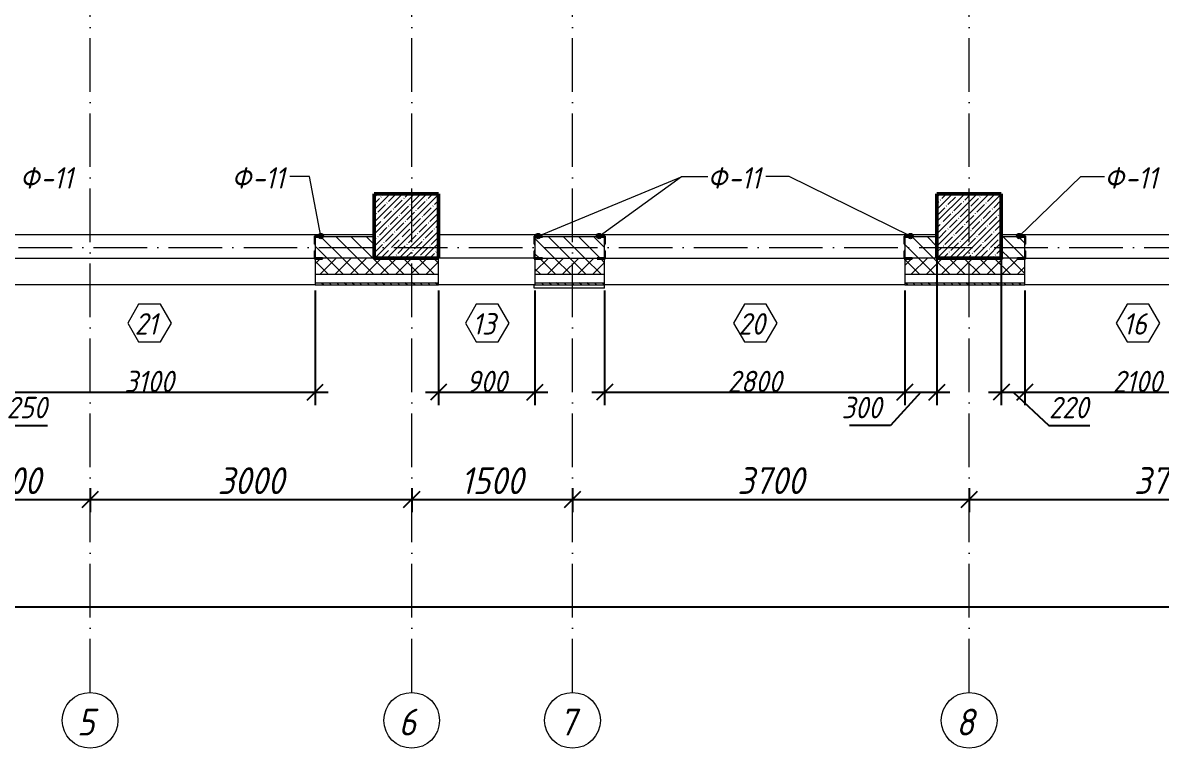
# Model space of a CAD drawing. Header units: millimetres. Extents: x -6064 to 178764, y -5836 to 29924.
# Drawn here: x 13382 to 24002, y -4670 to 2095 of the extents above; entities that cross this region are included whole.
import ezdxf

# ---------------------------------------------------------------- set-up
doc = ezdxf.new("R2010")
doc.units = ezdxf.units.MM
doc.linetypes.add('50_200_ШТРИХ_1Т_ш5_п1_п1_', pattern=[700, 500, -100, 0, -100])
doc.layers.add('A-ANNO-DIMS', color=7, linetype='Continuous')
for name, color, linetype, lineweight in [('A-GENM-1', 7, 'Continuous', 25), ('A-GENM-IDEN', 7, 'Continuous', 9), ('A-GLAZ-IDEN', 7, 'Continuous', 9), ('A-WALL-4', 7, 'Continuous', 9), ('A-WALL-FNSH-1', 7, 'Continuous', 9), ('A-WALL-PATT-1', 7, 'Continuous', 5), ('I-WALL', 7, 'Continuous', 5), ('S-COLS-1', 7, 'Continuous', 5), ('S-COLS-2', 7, 'Continuous', 50), ('Оси', 7, 'Continuous', 9), ('Оси-1', 7, '50_200_ШТРИХ_1Т_ш5_п1_п1_', 9)]:
    doc.layers.add(name, color=color, linetype=linetype, lineweight=lineweight)
doc.layers.add('A-WALL-1', color=7, linetype='Continuous', lineweight=13, true_color=0xce0000)
doc.layers.add('A-WALL-PATT-2', color=7, linetype='Continuous', lineweight=5, true_color=0xce0000)
doc.styles.add('ISOCPEUR_I', font='isocpeui.ttf', dxfattribs={"width": 0.9, "height": 250})
doc.styles.add('ISOCPEUR_I_2', font='isocpeui.ttf', dxfattribs={"width": 0.9, "height": 200})
doc.dimstyles.new('ISO-2_0_0_9К_СРЕДНИЙ', dxfattribs={"dimscale": 304.8, "dimtxt": 199.196235, "dimasz": 0.492126, "dimexe": 0.393701, "dimexo": 0, "dimgap": 0, "dimtad": 1, "dimdec": 0, "dimzin": 0, "dimdsep": 46, "dimtxsty": 'ISOCPEUR_I_2', "dimblk1": 'OBLIQUE', "dimblk2": 'OBLIQUE', "dimsah": 1, "dimcen": 0.09, "dimdle": 0.393701, "dimazin": 0, "dimtfac": 1, "dimtdec": 4, "dimtix": 1, "dimtmove": 1, "dimatfit": 3, "dimfxl": 1, "dimtvp": 1, "dimtolj": 1, "dimtzin": 0, "dimarcsym": 2})
doc.dimstyles.new('ISO-2_0_0_9К_СРЕДНИЙ_2', dxfattribs={"dimscale": 304.8, "dimtxt": 199.196235, "dimasz": 0.492126, "dimexe": 0.393701, "dimexo": 0, "dimgap": 0, "dimtad": 1, "dimdec": 0, "dimzin": 0, "dimdsep": 46, "dimtxsty": 'ISOCPEUR_I_2', "dimblk1": 'OBLIQUE', "dimblk2": 'OBLIQUE', "dimsah": 1, "dimcen": 0.09, "dimdle": 0.393701, "dimazin": 0, "dimtfac": 1, "dimtdec": 4, "dimtix": 1, "dimtmove": 0, "dimatfit": 3, "dimfxl": 1, "dimtvp": 1, "dimtolj": 1, "dimtzin": 0, "dimarcsym": 2})
doc.dimstyles.new('ISO-2_5_0_9К_БОЛЬШОЙ__с_подложкой_', dxfattribs={"dimscale": 304.8, "dimtxt": 248.995294, "dimasz": 0.492126, "dimexe": 0.393701, "dimexo": 0, "dimgap": 0.164042, "dimtad": 1, "dimdec": 0, "dimzin": 0, "dimdsep": 46, "dimtxsty": 'ISOCPEUR_I', "dimblk1": 'OBLIQUE', "dimblk2": 'OBLIQUE', "dimsah": 1, "dimcen": 0.09, "dimdle": 0.393701, "dimazin": 0, "dimtfac": 1, "dimtdec": 4, "dimtix": 1, "dimtmove": 0, "dimatfit": 3, "dimfxl": 1, "dimtvp": 1, "dimtfill": 1, "dimtolj": 1, "dimtzin": 0, "dimarcsym": 2})
doc.dimstyles.new('ISO-2_5_0_9К_БОЛЬШОЙ__с_подложкой__2', dxfattribs={"dimscale": 304.8, "dimtxt": 248.995294, "dimasz": 0.492126, "dimexe": 0.393701, "dimexo": 0, "dimgap": 0.164042, "dimtad": 1, "dimdec": 0, "dimzin": 0, "dimdsep": 46, "dimtxsty": 'ISOCPEUR_I', "dimblk1": 'OBLIQUE', "dimblk2": 'OBLIQUE', "dimsah": 1, "dimcen": 0.09, "dimdle": 0.393701, "dimazin": 0, "dimtfac": 1, "dimtdec": 4, "dimtix": 1, "dimtmove": 2, "dimatfit": 3, "dimfxl": 1, "dimtvp": 1, "dimtfill": 1, "dimtolj": 1, "dimtzin": 0, "dimarcsym": 2})
pattern_1 = [(135, (0, 0), (-35.35534, -35.35534), [])]
pattern_2 = [(45, (0, 0), (-70.71068, 70.71068), []), (135, (0, 0), (-70.71068, -70.71068), [])]
pattern_3 = [(45, (0, 0), (-57.02463, 57.02463), []), (45, (57.025, 0), (-57.02463, 57.02463), [100.806, -20.161, 3.353, -16.808])]
pattern_4 = [(135, (0, 0), (-70.71068, -70.71068), [])]

# ---------------------------------------------------------------- blocks, each defined once
blk = doc.blocks.new('Фахверк_СКБ_Уголок - Ф-11_200х2500 h-28441216-АР1_1_Кладочный план 2 этажа')
at = {"layer": 'A-GENM-1'}
for p, q in [((200, 156), (125, 156)), ((125, 156), (125, 81)), ((131, 81), (131, 150)), ((131, 150), (200, 150)), ((200, 150), (200, 156)), ((125, 81), (131, 81)), ((131, 19), (125, 19)), ((125, 19), (125, -56)), ((131, -50), (131, 19)), ((125, -56), (200, -56)), ((200, -50), (131, -50)), ((200, -56), (200, -50))]:
    blk.add_line(p, q, dxfattribs=at)
blk = doc.blocks.new('Ось сетки - Круг_Ø6_00__ISO-2_5_0_9K_ кружки поменьше-23056867-АР1_1_Кладочный план 2 этажа')
at = {"layer": 'Оси'}
blk.add_circle((0, 0), 2.6, dxfattribs=at)
blk = doc.blocks.new('_Oblique')
at = {"color": 0, "linetype": 'ByBlock', "lineweight": -2}
blk.add_line((-0.5, -0.5), (0.5, 0.5), dxfattribs=at)
blk = doc.blocks.new('DIMBLOCK68-АР1_1_Кладочный план 2 этажа')
at = {"layer": 'A-ANNO-DIMS', "color": 0, "lineweight": -2, "transparency": 16777216}
for p, q in [((17260, -400), (17260, -1470)), ((18160, -400), (18160, -1470)), ((17140, -1350), (18280, -1350))]:
    blk.add_line(p, q, dxfattribs=at)
at = {"layer": 'Defpoints', "color": 0, "transparency": 16777216}
for p in [(17260, -400), (18160, -400), (18160, -1350)]:
    blk.add_point(p, dxfattribs=at)
at = {"layer": 'A-ANNO-DIMS', "color": 0, "lineweight": -2, "transparency": 16777216, "xscale": 150, "yscale": 150, "zscale": 150, "rotation": 180}
blk.add_blockref('_Oblique', (17260, -1350), dxfattribs=at)
at = {"layer": 'A-ANNO-DIMS', "color": 0, "lineweight": -2, "transparency": 16777216, "xscale": 150, "yscale": 150, "zscale": 150}
blk.add_blockref('_Oblique', (18160, -1350), dxfattribs=at)
at = {"layer": 'A-ANNO-DIMS', "color": 0, "transparency": 16777216, "insert": (17710, -1250), "char_height": 200, "width": 455.09, "attachment_point": 5, "style": 'ISOCPEUR_I_2'}
blk.add_mtext('\\A1;900', dxfattribs=at)
blk = doc.blocks.new('DIMBLOCK69-АР1_1_Кладочный план 2 этажа')
at = {"layer": 'A-ANNO-DIMS', "color": 0, "lineweight": -2, "transparency": 16777216}
for p, q in [((18810, -400), (18810, -1470)), ((21610, -400), (21610, -1470)), ((18690, -1350), (21730, -1350))]:
    blk.add_line(p, q, dxfattribs=at)
at = {"layer": 'Defpoints', "color": 0, "transparency": 16777216}
for p in [(18810, -400), (21610, -400), (21610, -1350)]:
    blk.add_point(p, dxfattribs=at)
at = {"layer": 'A-ANNO-DIMS', "color": 0, "lineweight": -2, "transparency": 16777216, "xscale": 150, "yscale": 150, "zscale": 150, "rotation": 180}
blk.add_blockref('_Oblique', (18810, -1350), dxfattribs=at)
at = {"layer": 'A-ANNO-DIMS', "color": 0, "lineweight": -2, "transparency": 16777216, "xscale": 150, "yscale": 150, "zscale": 150}
blk.add_blockref('_Oblique', (21610, -1350), dxfattribs=at)
at = {"layer": 'A-ANNO-DIMS', "color": 0, "transparency": 16777216, "insert": (20210, -1250), "char_height": 200, "width": 606.78, "attachment_point": 5, "style": 'ISOCPEUR_I_2'}
blk.add_mtext('\\A1;2800', dxfattribs=at)
blk = doc.blocks.new('DIMBLOCK70-АР1_1_Кладочный план 2 этажа')
at = {"layer": 'A-ANNO-DIMS', "color": 0, "lineweight": -2, "transparency": 16777216}
for p, q in [((21910, -100), (21910, -1470)), ((21610, -400), (21610, -1470)), ((21760, -1350), (21475, -1660)), ((21490, -1350), (22030, -1350)), ((21475, -1660), (21093, -1660))]:
    blk.add_line(p, q, dxfattribs=at)
at = {"layer": 'Defpoints', "color": 0, "transparency": 16777216}
for p in [(21910, -100), (21610, -400), (21910, -1350)]:
    blk.add_point(p, dxfattribs=at)
at = {"layer": 'A-ANNO-DIMS', "color": 0, "lineweight": -2, "transparency": 16777216, "xscale": 150, "yscale": 150, "zscale": 150, "rotation": 180}
blk.add_blockref('_Oblique', (21610, -1350), dxfattribs=at)
at = {"layer": 'A-ANNO-DIMS', "color": 0, "lineweight": -2, "transparency": 16777216, "xscale": 150, "yscale": 150, "zscale": 150}
blk.add_blockref('_Oblique', (21910, -1350), dxfattribs=at)
at = {"layer": 'A-ANNO-DIMS', "color": 0, "transparency": 16777216, "insert": (21020, -1393), "char_height": 200, "width": 455.09, "attachment_point": 1, "line_spacing_factor": 1.149209, "style": 'ISOCPEUR_I_2'}
blk.add_mtext('\\A1;300', dxfattribs=at)
blk = doc.blocks.new('DIMBLOCK71-АР1_1_Кладочный план 2 этажа')
at = {"layer": 'A-ANNO-DIMS', "color": 0, "lineweight": -2, "transparency": 16777216}
for p, q in [((12760, -100), (12760, -1470)), ((13010, -400), (13010, -1470)), ((12640, -1350), (13130, -1350)), ((12885, -1350), (13231, -1660)), ((13231, -1660), (13614, -1660))]:
    blk.add_line(p, q, dxfattribs=at)
at = {"layer": 'Defpoints', "color": 0, "transparency": 16777216}
for p in [(12760, -100), (13010, -400), (13010, -1350)]:
    blk.add_point(p, dxfattribs=at)
at = {"layer": 'A-ANNO-DIMS', "color": 0, "lineweight": -2, "transparency": 16777216, "xscale": 150, "yscale": 150, "zscale": 150, "rotation": 180}
blk.add_blockref('_Oblique', (12760, -1350), dxfattribs=at)
at = {"layer": 'A-ANNO-DIMS', "color": 0, "lineweight": -2, "transparency": 16777216, "xscale": 150, "yscale": 150, "zscale": 150}
blk.add_blockref('_Oblique', (13010, -1350), dxfattribs=at)
at = {"layer": 'A-ANNO-DIMS', "color": 0, "transparency": 16777216, "insert": (13231, -1393), "char_height": 200, "width": 455.09, "attachment_point": 1, "line_spacing_factor": 1.149209, "style": 'ISOCPEUR_I_2'}
blk.add_mtext('\\A1;250', dxfattribs=at)
blk = doc.blocks.new('DIMBLOCK72-АР1_1_Кладочный план 2 этажа')
at = {"layer": 'A-ANNO-DIMS', "color": 0, "lineweight": -2, "transparency": 16777216}
for p, q in [((13010, -400), (13010, -1470)), ((16110, -400), (16110, -1470)), ((12890, -1350), (16230, -1350))]:
    blk.add_line(p, q, dxfattribs=at)
at = {"layer": 'Defpoints', "color": 0, "transparency": 16777216}
for p in [(13010, -400), (16110, -400), (16110, -1350)]:
    blk.add_point(p, dxfattribs=at)
at = {"layer": 'A-ANNO-DIMS', "color": 0, "lineweight": -2, "transparency": 16777216, "xscale": 150, "yscale": 150, "zscale": 150, "rotation": 180}
blk.add_blockref('_Oblique', (13010, -1350), dxfattribs=at)
at = {"layer": 'A-ANNO-DIMS', "color": 0, "lineweight": -2, "transparency": 16777216, "xscale": 150, "yscale": 150, "zscale": 150}
blk.add_blockref('_Oblique', (16110, -1350), dxfattribs=at)
at = {"layer": 'A-ANNO-DIMS', "color": 0, "transparency": 16777216, "insert": (14560, -1250), "char_height": 200, "width": 560.81, "attachment_point": 5, "style": 'ISOCPEUR_I_2'}
blk.add_mtext('\\A1;3100', dxfattribs=at)
blk = doc.blocks.new('DIMBLOCK77-АР1_1_Кладочный план 2 этажа')
at = {"layer": 'A-ANNO-DIMS', "color": 0, "lineweight": -2, "transparency": 16777216}
for p, q in [((22510, -100), (22510, -1470)), ((22730, -400), (22730, -1470)), ((22390, -1350), (22850, -1350)), ((22620, -1350), (22954, -1660)), ((22954, -1660), (23337, -1660))]:
    blk.add_line(p, q, dxfattribs=at)
at = {"layer": 'Defpoints', "color": 0, "transparency": 16777216}
for p in [(22510, -100), (22730, -400), (22730, -1350)]:
    blk.add_point(p, dxfattribs=at)
at = {"layer": 'A-ANNO-DIMS', "color": 0, "lineweight": -2, "transparency": 16777216, "xscale": 150, "yscale": 150, "zscale": 150, "rotation": 180}
blk.add_blockref('_Oblique', (22510, -1350), dxfattribs=at)
at = {"layer": 'A-ANNO-DIMS', "color": 0, "lineweight": -2, "transparency": 16777216, "xscale": 150, "yscale": 150, "zscale": 150}
blk.add_blockref('_Oblique', (22730, -1350), dxfattribs=at)
at = {"layer": 'A-ANNO-DIMS', "color": 0, "transparency": 16777216, "insert": (22954, -1393), "char_height": 200, "width": 455.09, "attachment_point": 1, "line_spacing_factor": 1.149209, "style": 'ISOCPEUR_I_2'}
blk.add_mtext('\\A1;220', dxfattribs=at)
blk = doc.blocks.new('DIMBLOCK78-АР1_1_Кладочный план 2 этажа')
at = {"layer": 'A-ANNO-DIMS', "color": 0, "lineweight": -2, "transparency": 16777216}
for p, q in [((22730, -400), (22730, -1470)), ((24830, -400), (24830, -1470)), ((22610, -1350), (24950, -1350))]:
    blk.add_line(p, q, dxfattribs=at)
at = {"layer": 'Defpoints', "color": 0, "transparency": 16777216}
for p in [(22730, -400), (24830, -400), (24830, -1350)]:
    blk.add_point(p, dxfattribs=at)
at = {"layer": 'A-ANNO-DIMS', "color": 0, "lineweight": -2, "transparency": 16777216, "xscale": 150, "yscale": 150, "zscale": 150, "rotation": 180}
blk.add_blockref('_Oblique', (22730, -1350), dxfattribs=at)
at = {"layer": 'A-ANNO-DIMS', "color": 0, "lineweight": -2, "transparency": 16777216, "xscale": 150, "yscale": 150, "zscale": 150}
blk.add_blockref('_Oblique', (24830, -1350), dxfattribs=at)
at = {"layer": 'A-ANNO-DIMS', "color": 0, "transparency": 16777216, "insert": (23780, -1250), "char_height": 200, "width": 560.81, "attachment_point": 5, "style": 'ISOCPEUR_I_2'}
blk.add_mtext('\\A1;2100', dxfattribs=at)
blk = doc.blocks.new('DIMBLOCK131-АР1_1_Кладочный план 2 этажа')
at = {"layer": 'A-ANNO-DIMS', "color": 0, "lineweight": -2, "transparency": 16777216}
for p, q in [((12510, -2244), (12510, -2470)), ((14010, -2244), (14010, -2470)), ((12390, -2350), (14130, -2350))]:
    blk.add_line(p, q, dxfattribs=at)
at = {"layer": 'Defpoints', "color": 0, "transparency": 16777216}
for p in [(12510, -2244), (14010, -2244), (14010, -2350)]:
    blk.add_point(p, dxfattribs=at)
at = {"layer": 'A-ANNO-DIMS', "color": 0, "lineweight": -2, "transparency": 16777216, "xscale": 150, "yscale": 150, "zscale": 150, "rotation": 180}
blk.add_blockref('_Oblique', (12510, -2350), dxfattribs=at)
at = {"layer": 'A-ANNO-DIMS', "color": 0, "lineweight": -2, "transparency": 16777216, "xscale": 150, "yscale": 150, "zscale": 150}
blk.add_blockref('_Oblique', (14010, -2350), dxfattribs=at)
at = {"layer": 'A-ANNO-DIMS', "color": 0, "transparency": 16777216, "insert": (13260, -2175), "char_height": 250, "width": 701.02, "attachment_point": 5, "style": 'ISOCPEUR_I', "bg_fill": 3, "box_fill_scale": 1.1, "bg_fill_color": 256, "bg_fill_true_color": 13158600, "bg_fill_transparency": 0}
blk.add_mtext('\\A1;1500', dxfattribs=at)
blk = doc.blocks.new('DIMBLOCK132-АР1_1_Кладочный план 2 этажа')
at = {"layer": 'A-ANNO-DIMS', "color": 0, "lineweight": -2, "transparency": 16777216}
for p, q in [((14010, -2244), (14010, -2470)), ((17010, -2244), (17010, -2470)), ((13890, -2350), (17130, -2350))]:
    blk.add_line(p, q, dxfattribs=at)
at = {"layer": 'Defpoints', "color": 0, "transparency": 16777216}
for p in [(14010, -2244), (17010, -2244), (17010, -2350)]:
    blk.add_point(p, dxfattribs=at)
at = {"layer": 'A-ANNO-DIMS', "color": 0, "lineweight": -2, "transparency": 16777216, "xscale": 150, "yscale": 150, "zscale": 150, "rotation": 180}
blk.add_blockref('_Oblique', (14010, -2350), dxfattribs=at)
at = {"layer": 'A-ANNO-DIMS', "color": 0, "lineweight": -2, "transparency": 16777216, "xscale": 150, "yscale": 150, "zscale": 150}
blk.add_blockref('_Oblique', (17010, -2350), dxfattribs=at)
at = {"layer": 'A-ANNO-DIMS', "color": 0, "transparency": 16777216, "insert": (15510, -2175), "char_height": 250, "width": 758.48, "attachment_point": 5, "style": 'ISOCPEUR_I', "bg_fill": 3, "box_fill_scale": 1.1, "bg_fill_color": 256, "bg_fill_true_color": 13158600, "bg_fill_transparency": 0}
blk.add_mtext('\\A1;3000', dxfattribs=at)
blk = doc.blocks.new('DIMBLOCK133-АР1_1_Кладочный план 2 этажа')
at = {"layer": 'A-ANNO-DIMS', "color": 0, "lineweight": -2, "transparency": 16777216}
for p, q in [((17010, -2244), (17010, -2470)), ((18510, -2244), (18510, -2470)), ((16890, -2350), (18630, -2350))]:
    blk.add_line(p, q, dxfattribs=at)
at = {"layer": 'Defpoints', "color": 0, "transparency": 16777216}
for p in [(17010, -2244), (18510, -2244), (18510, -2350)]:
    blk.add_point(p, dxfattribs=at)
at = {"layer": 'A-ANNO-DIMS', "color": 0, "lineweight": -2, "transparency": 16777216, "xscale": 150, "yscale": 150, "zscale": 150, "rotation": 180}
blk.add_blockref('_Oblique', (17010, -2350), dxfattribs=at)
at = {"layer": 'A-ANNO-DIMS', "color": 0, "lineweight": -2, "transparency": 16777216, "xscale": 150, "yscale": 150, "zscale": 150}
blk.add_blockref('_Oblique', (18510, -2350), dxfattribs=at)
at = {"layer": 'A-ANNO-DIMS', "color": 0, "transparency": 16777216, "insert": (17760, -2175), "char_height": 250, "width": 701.02, "attachment_point": 5, "style": 'ISOCPEUR_I', "bg_fill": 3, "box_fill_scale": 1.1, "bg_fill_color": 256, "bg_fill_true_color": 13158600, "bg_fill_transparency": 0}
blk.add_mtext('\\A1;1500', dxfattribs=at)
blk = doc.blocks.new('DIMBLOCK134-АР1_1_Кладочный план 2 этажа')
at = {"layer": 'A-ANNO-DIMS', "color": 0, "lineweight": -2, "transparency": 16777216}
for p, q in [((18510, -2244), (18510, -2470)), ((22210, -2244), (22210, -2470)), ((18390, -2350), (22330, -2350))]:
    blk.add_line(p, q, dxfattribs=at)
at = {"layer": 'Defpoints', "color": 0, "transparency": 16777216}
for p in [(18510, -2244), (22210, -2244), (22210, -2350)]:
    blk.add_point(p, dxfattribs=at)
at = {"layer": 'A-ANNO-DIMS', "color": 0, "lineweight": -2, "transparency": 16777216, "xscale": 150, "yscale": 150, "zscale": 150, "rotation": 180}
blk.add_blockref('_Oblique', (18510, -2350), dxfattribs=at)
at = {"layer": 'A-ANNO-DIMS', "color": 0, "lineweight": -2, "transparency": 16777216, "xscale": 150, "yscale": 150, "zscale": 150}
blk.add_blockref('_Oblique', (22210, -2350), dxfattribs=at)
at = {"layer": 'A-ANNO-DIMS', "color": 0, "transparency": 16777216, "insert": (20360, -2174), "char_height": 250, "width": 758.48, "attachment_point": 5, "style": 'ISOCPEUR_I', "bg_fill": 3, "box_fill_scale": 1.1, "bg_fill_color": 256, "bg_fill_true_color": 13158600, "bg_fill_transparency": 0}
blk.add_mtext('\\A1;3700', dxfattribs=at)
blk = doc.blocks.new('DIMBLOCK135-АР1_1_Кладочный план 2 этажа')
at = {"layer": 'A-ANNO-DIMS', "color": 0, "lineweight": -2, "transparency": 16777216}
for p, q in [((22210, -2244), (22210, -2470)), ((25910, -2244), (25910, -2470)), ((22090, -2350), (26030, -2350))]:
    blk.add_line(p, q, dxfattribs=at)
at = {"layer": 'Defpoints', "color": 0, "transparency": 16777216}
for p in [(22210, -2244), (25910, -2244), (25910, -2350)]:
    blk.add_point(p, dxfattribs=at)
at = {"layer": 'A-ANNO-DIMS', "color": 0, "lineweight": -2, "transparency": 16777216, "xscale": 150, "yscale": 150, "zscale": 150, "rotation": 180}
blk.add_blockref('_Oblique', (22210, -2350), dxfattribs=at)
at = {"layer": 'A-ANNO-DIMS', "color": 0, "lineweight": -2, "transparency": 16777216, "xscale": 150, "yscale": 150, "zscale": 150}
blk.add_blockref('_Oblique', (25910, -2350), dxfattribs=at)
at = {"layer": 'A-ANNO-DIMS', "color": 0, "transparency": 16777216, "insert": (24060, -2174), "char_height": 250, "width": 758.48, "attachment_point": 5, "style": 'ISOCPEUR_I', "bg_fill": 3, "box_fill_scale": 1.1, "bg_fill_color": 256, "bg_fill_true_color": 13158600, "bg_fill_transparency": 0}
blk.add_mtext('\\A1;3700', dxfattribs=at)
blk = doc.blocks.new('DIMBLOCK169-АР1_1_Кладочный план 2 этажа')
at = {"layer": 'A-ANNO-DIMS', "color": 0, "lineweight": -2, "transparency": 16777216}
for p, q in [((110, -3244), (110, -3470)), ((125010, -3244), (125010, -3470)), ((-10, -3350), (60786, -3350)), ((125130, -3350), (61788, -3350))]:
    blk.add_line(p, q, dxfattribs=at)
at = {"layer": 'Defpoints', "color": 0, "transparency": 16777216}
for p in [(110, -3244), (125010, -3244), (125010, -3350)]:
    blk.add_point(p, dxfattribs=at)
at = {"layer": 'A-ANNO-DIMS', "color": 0, "lineweight": -2, "transparency": 16777216, "xscale": 150, "yscale": 150, "zscale": 150, "rotation": 180}
blk.add_blockref('_Oblique', (110, -3350), dxfattribs=at)
at = {"layer": 'A-ANNO-DIMS', "color": 0, "lineweight": -2, "transparency": 16777216, "xscale": 150, "yscale": 150, "zscale": 150}
blk.add_blockref('_Oblique', (125010, -3350), dxfattribs=at)
at = {"layer": 'A-ANNO-DIMS', "color": 0, "transparency": 16777216, "insert": (60735, -2973), "char_height": 250, "width": 1103.24, "attachment_point": 1, "line_spacing_factor": 1.149209, "style": 'ISOCPEUR_I', "bg_fill": 3, "box_fill_scale": 1.1, "bg_fill_color": 256, "bg_fill_true_color": 13158600, "bg_fill_transparency": 0}
blk.add_mtext('\\A1;124900', dxfattribs=at)
blk = doc.blocks.new('AAR_СКБ_Марка_Окна_Перемычка и проем - Марка проема-25443838-АР1_1_Кладочный план 2 этажа')
at = {"layer": 'A-GLAZ-IDEN'}
for p, q in [((-0.97, -0.98), (-1.99, -2.75)), ((1.07, -0.98), (-0.97, -0.98)), ((2.09, -2.75), (1.07, -0.98)), ((-1.99, -2.75), (-0.97, -4.51)), ((1.07, -4.51), (2.09, -2.75)), ((-0.97, -4.51), (1.07, -4.51))]:
    blk.add_line(p, q, dxfattribs=at)

msp = doc.modelspace()

# ---------------------------------------------------------------- hatches: boundary and pattern name
at = {"layer": 'A-GENM-IDEN'}
h = msp.add_hatch(color=256, dxfattribs=at)
edge = h.paths.add_edge_path(flags=0)
edge.add_arc((16162.3, 106), 25, 0, 360)
h = msp.add_hatch(color=256, dxfattribs=at)
edge = h.paths.add_edge_path(flags=0)
edge.add_arc((18189.4, 106), 25, 0, 360)
h = msp.add_hatch(color=256, dxfattribs=at)
edge = h.paths.add_edge_path(flags=0)
edge.add_arc((18757.7, 106), 25, 0, 360)
h = msp.add_hatch(color=256, dxfattribs=at)
edge = h.paths.add_edge_path(flags=0)
edge.add_arc((21662.3, 106), 25, 0, 360)
h = msp.add_hatch(color=256, dxfattribs=at)
edge = h.paths.add_edge_path(flags=0)
edge.add_arc((22677.7, 106), 25, 0, 360)
at = {"layer": 'A-WALL-PATT-1'}
h = msp.add_hatch(dxfattribs=at)
h.set_pattern_fill('FP_11', color=256, style=0, pattern_type=2)
h.set_pattern_definition(pattern_2)
h.paths.add_polyline_path([(71560, -250), (75700, -250), (75700, -100), (71560, -100)], flags=0)
h.paths.add_polyline_path([(68852.3, -250), (70660, -250), (70660, -100), (67060, -100), (67060, -250)], flags=0)
h.paths.add_polyline_path([(56410, -250), (57160, -250), (57159.5, -106), (57091, -106), (57091, -100), (56410, -100)], flags=0)
h.paths.add_polyline_path([(60910, -250), (62060, -250), (62059.5, -106), (61991, -106), (61991, -100), (60910, -100), (60910, -106)], flags=0)
h.paths.add_polyline_path([(53297, -250), (53310, -250), (53309.5, -106), (53241, -106), (53241, -100), (51910, -100), (51910, -250), (53241, -250)], flags=0)
h.paths.add_polyline_path([(24830, -250), (26409.7, -250), (26409.2, -106), (26340.7, -106), (26340.7, -100), (24899, -100), (24899, -106), (24830, -106)], flags=0)
h.paths.add_polyline_path([(34839, -250), (35890, -250), (35889.5, -106), (35821, -106), (35821, -100), (34839, -100), (34839, -106), (34770, -106), (34770, -250)], flags=0)
h.paths.add_polyline_path([(43660, -250), (43659.5, -106), (43591, -106), (43591, -100), (42729, -100), (42729, -106), (42660, -106), (42660, -250), (42729, -250)], flags=0)
h.paths.add_polyline_path([(22661, -250), (22730, -250), (22729.5, -106), (22661, -106), (22661, -100), (21679, -100), (21679, -106), (21610, -106), (21610, -250)], flags=0)
h.paths.add_polyline_path([(17260, -250), (17260, -100), (16179, -100), (16179, -106), (16110, -106), (16110, -250), (16755.3, -250)], flags=0)
h.paths.add_polyline_path([(3730, -250), (3730, -100), (-260, -100), (-260, -250)], flags=0)
h.paths.add_polyline_path([(8260, -250), (8260, -100), (7549, -100), (7549, -106), (7480, -106), (7480, -250), (7660, -250)], flags=0)
h = msp.add_hatch(dxfattribs=at)
h.set_pattern_fill('FP_11', color=256, style=0, pattern_type=2)
h.set_pattern_definition(pattern_2)
h.paths.add_polyline_path([(58810, -250), (58809.5, -106), (58741, -106), (58741, -100), (58129, -100), (58129, -106), (58060, -106), (58060, -250), (58126.5, -250)], flags=0)
h.paths.add_polyline_path([(65787.8, -250), (66160, -250), (66160, -100), (65229, -100), (65229, -106), (65160, -106), (65160, -250)], flags=0)
h.paths.add_polyline_path([(33801, -250), (33870, -250), (33870, -106), (33801, -106), (33801, -100), (33010, -100), (33010, -250), (33610.2, -250)], flags=0)
h.paths.add_polyline_path([(44560, -250), (45310, -250), (45309.5, -106), (45241, -106), (45241, -100), (44629, -100), (44629, -106), (44560, -106)], flags=0)
h.paths.add_polyline_path([(18741, -250), (18810, -250), (18809.5, -106), (18741, -106), (18741, -100), (18229, -100), (18229, -106), (18160, -106), (18160, -250), (18229, -250)], flags=0)
h.paths.add_polyline_path([(5380, -250), (5379.5, -106), (5311, -106), (5311, -100), (4699, -100), (4699, -106), (4630, -106), (4630, -250), (5311, -250)], flags=0)
h = msp.add_hatch(dxfattribs=at)
h.set_pattern_fill('FP_23', color=256, style=0, pattern_type=2)
h.set_pattern_definition(pattern_1)
h.paths.add_polyline_path([(75850, -350), (75930, -350), (75930, -330), (71560, -330), (71560, -350), (75700, -350)], flags=0)
h.paths.add_polyline_path([(70660, -350), (70660, -330), (67060, -330), (67060, -350), (68852.3, -350)], flags=0)
h.paths.add_polyline_path([(62060, -350), (62060, -330), (60910, -330), (60910, -350)], flags=0)
h.paths.add_polyline_path([(56594.2, -350), (57160, -350), (57160, -330), (56410, -330), (56410, -350)], flags=0)
h.paths.add_polyline_path([(51910, -350), (53310, -350), (53310, -330), (51910, -330)], flags=0)
h.paths.add_polyline_path([(34770, -350), (35890, -350), (35890, -330), (34770, -330)], flags=0)
h.paths.add_polyline_path([(42660, -350), (43660, -350), (43660, -330), (42660, -330)], flags=0)
h.paths.add_polyline_path([(26409.7, -350), (26409.7, -330), (24830, -330), (24830, -350)], flags=0)
h.paths.add_polyline_path([(16755.3, -350), (17260, -350), (17260, -330), (16110, -330), (16110, -350)], flags=0)
h.paths.add_polyline_path([(7480, -350), (8260, -350), (8260, -330), (7480, -330)], flags=0)
h.paths.add_polyline_path([(22730, -350), (22730, -330), (21610, -330), (21610, -350)], flags=0)
h.paths.add_polyline_path([(3730, -350), (3730, -330), (-360, -330), (-360, -350)], flags=0)
h = msp.add_hatch(dxfattribs=at)
h.set_pattern_fill('FP_23', color=256, style=0, pattern_type=2)
h.set_pattern_definition(pattern_1)
h.paths.add_polyline_path([(65787.8, -350), (66160, -350), (66160, -330), (65160, -330), (65160, -350)], flags=0)
h.paths.add_polyline_path([(58126.5, -350), (58810, -350), (58810, -330), (58060, -330), (58060, -350)], flags=0)
h.paths.add_polyline_path([(45310, -350), (45310, -330), (44560, -330), (44560, -350)], flags=0)
h.paths.add_polyline_path([(33870, -350), (33870, -330), (33010, -330), (33010, -350), (33610.2, -350)], flags=0)
h.paths.add_polyline_path([(4630, -350), (5380, -350), (5380, -330), (4630, -330)], flags=0)
h.paths.add_polyline_path([(18810, -350), (18810, -330), (18160, -330), (18160, -350)], flags=0)
at = {"layer": 'A-WALL-PATT-2'}
h = msp.add_hatch(dxfattribs=at)
h.set_pattern_fill('FP_22', color=256, style=0, pattern_type=2)
h.set_pattern_definition(pattern_4)
h.paths.add_polyline_path([(16110, -100), (16660, -100), (16660, 100), (16110, 100), (16110, -31)], flags=0)
h.paths.add_polyline_path([(12760, -100), (13010, -100), (13010, 100), (12760, 100)], flags=0)
h = msp.add_hatch(dxfattribs=at)
h.set_pattern_fill('FP_22', color=256, style=0, pattern_type=2)
h.set_pattern_definition(pattern_4)
h.paths.add_polyline_path([(21679, -100), (21910, -100), (21910, 100), (21610, 100), (21610, -100)], flags=0)
h.paths.add_polyline_path([(18160, -100), (18810, -100), (18810, 100), (18160, 100), (18160, -31)], flags=0)
h = msp.add_hatch(dxfattribs=at)
h.set_pattern_fill('FP_22', color=256, style=0, pattern_type=2)
h.set_pattern_definition(pattern_4)
h.paths.add_polyline_path([(24830, -100), (25560, -100), (25560, 100), (24830, 100), (24830, -31)], flags=0)
h.paths.add_polyline_path([(22510, -100), (22730, -100), (22730, 100), (22510, 100)], flags=0)
at = {"layer": 'S-COLS-1'}
h = msp.add_hatch(dxfattribs=at)
h.set_pattern_fill('FP_7', color=256, style=0, pattern_type=2)
h.set_pattern_definition(pattern_3)
h.paths.add_polyline_path([(16660, -100), (17260, -100), (17260, 500), (16660, 500), (16660, 110.9)], flags=0)
h = msp.add_hatch(dxfattribs=at)
h.set_pattern_fill('FP_7', color=256, style=0, pattern_type=2)
h.set_pattern_definition(pattern_3)
h.paths.add_polyline_path([(22510, -100), (22510, 500), (21910, 500), (21910, -100)], flags=0)

# ---------------------------------------------------------------- linework, layer by layer
at = {"layer": 'A-GENM-IDEN'}
for p, q in [((16056.6, 660.7), (15873.5, 660.7)), ((16162.3, 106), (16056.6, 660.7)), ((18189.4, 106), (19532.3, 660.7)), ((18757.7, 106), (19528, 660.7)), ((19528, 660.7), (19771.1, 660.7)), ((19532.3, 660.7), (19771.1, 660.7)), ((20530.2, 660.7), (20313.3, 660.7)), ((21662.3, 106), (20530.2, 660.7)), ((22677.7, 106), (23253.4, 660.7)), ((23253.4, 660.7), (23472.9, 660.7))]:
    msp.add_line(p, q, dxfattribs=at)
for centre in [(16162.3, 106), (18189.4, 106), (18757.7, 106), (21662.3, 106), (22677.7, 106)]:
    msp.add_circle(centre, 25, dxfattribs=at)
at = {"layer": 'A-WALL-1'}
for p, q in [((16110, 31), (16110, -31)), ((16660, 100), (16179, 100)), ((16660, -100), (16660, 100)), ((18160, 31), (18160, -31)), ((18741, 100), (18229, 100)), ((18810, -31), (18810, 31)), ((21610, 31), (21610, -31)), ((21910, 100), (21679, 100)), ((21910, -100), (21910, 100)), ((22661, 100), (22510, 100)), ((22510, 100), (22510, -100)), ((22730, -31), (22730, 31)), ((18229, -100), (18741, -100))]:
    msp.add_line(p, q, dxfattribs=at)
at = {"layer": 'A-WALL-4'}
for p, q in [((13016, -100), (16104, -100)), ((16110, -106), (16110, -330)), ((18154, -100), (16179, -100)), ((17260, -330), (17260, -100)), ((18160, -106), (18160, -330)), ((18810, -330), (18810, -106)), ((18816, -100), (21604, -100)), ((21610, -106), (21610, -330)), ((22661, -100), (21679, -100)), ((22730, -330), (22730, -106)), ((22736, -100), (24824, -100)), ((16110, -250), (17260, -250)), ((18160, -250), (18810, -250)), ((21610, -250), (22730, -250)), ((16110, -350), (13010, -350)), ((16110, -330), (17260, -330)), ((18154, -350), (17260, -350)), ((18160, -330), (18810, -330)), ((21610, -350), (18810, -350)), ((21610, -330), (22730, -330)), ((24830, -350), (22730, -350))]:
    msp.add_line(p, q, dxfattribs=at)
at = {"layer": 'A-WALL-FNSH-1'}
for p, q in [((16110, -330), (16110, -350)), ((16110, -350), (17260, -350)), ((17260, -350), (17260, -330)), ((18160, -330), (18160, -350)), ((18160, -350), (18810, -350)), ((18810, -350), (18810, -330)), ((21610, -330), (21610, -350)), ((21610, -350), (22730, -350)), ((22730, -350), (22730, -330))]:
    msp.add_line(p, q, dxfattribs=at)
at = {"layer": 'I-WALL'}
for p, q in [((12760, 120), (16660, 120)), ((17260, 120), (21910, 120)), ((22510, 120), (24830, 120)), ((18154, -350), (18160, -350)), ((18154, -380), (18154, -350)), ((18810, -380), (18154, -380)), ((18810, -380), (18810, -350))]:
    msp.add_line(p, q, dxfattribs=at)
at = {"layer": 'S-COLS-2'}
for p, q in [((17260, 500), (16660, 500)), ((16660, 500), (16660, -100)), ((17260, -100), (17260, 500)), ((22510, 500), (21910, 500)), ((21910, 500), (21910, -100)), ((22510, -100), (22510, 500)), ((16660, -100), (17260, -100)), ((21910, -100), (22510, -100))]:
    msp.add_line(p, q, dxfattribs=at)
at = {"layer": 'Оси-1'}
for p, q in [((14010, -4150), (14010, 28636.9)), ((17010, -4150), (17010, 28636.9)), ((18510, -4150), (18510, 28636.9)), ((22210, -4150), (22210, 28636.9)), ((-4160, 0), (125951.6, 0))]:
    msp.add_line(p, q, dxfattribs=at)

# ---------------------------------------------------------------- block references
at = {"layer": 'A-GENM-1'}
for p in [(15979, -50), (18029, -50), (21479, -50)]:
    msp.add_blockref('Фахверк_СКБ_Уголок - Ф-11_200х2500 h-28441216-АР1_1_Кладочный план 2 этажа', p, dxfattribs=at)
at = {"layer": 'A-GENM-1', "rotation": 180}
for p in [(18941, 50), (22861, 50)]:
    msp.add_blockref('Фахверк_СКБ_Уголок - Ф-11_200х2500 h-28441216-АР1_1_Кладочный план 2 этажа', p, dxfattribs=at)
at = {"layer": 'A-GLAZ-IDEN', "xscale": 99.99999999999993, "yscale": 99.99999999999993, "zscale": 99.99999999999993}
for p in [(14560, -430), (17710, -430), (20210, -430), (23780, -430)]:
    msp.add_blockref('AAR_СКБ_Марка_Окна_Перемычка и проем - Марка проема-25443838-АР1_1_Кладочный план 2 этажа', p, dxfattribs=at)
at = {"layer": 'Оси', "xscale": 99.99999999999993, "yscale": 99.99999999999993, "zscale": 99.99999999999993}
for p in [(14010, -4410), (17010, -4410), (18510, -4410), (22210, -4410)]:
    msp.add_blockref('Ось сетки - Круг_Ø6_00__ISO-2_5_0_9K_ кружки поменьше-23056867-АР1_1_Кладочный план 2 этажа', p, dxfattribs=at)

# ---------------------------------------------------------------- texts
at = {"layer": 'A-GENM-IDEN', "char_height": 200, "attachment_point": 1, "style": 'ISOCPEUR_I_2'}
for s, insert, width in [('\\fISOCPEUR|b0|i1|c204|p34|;\\W.9;Ф', (13356.1, 748.3), 230.886), ('-11', (13546.6, 748.3), 389.62), ('\\fISOCPEUR|b0|i1|c204|p34|;\\W.9;Ф', (15331.2, 748.3), 230.886), ('-11', (15521.7, 748.3), 389.62), ('\\fISOCPEUR|b0|i1|c204|p34|;\\W.9;Ф', (19771.1, 748.3), 230.886), ('\\fISOCPEUR|b0|i1|c204|p34|;\\W.9;Ф', (19771.1, 748.3), 230.886), ('\\fISOCPEUR|b0|i1|c204|p34|;\\W.9;Ф', (19771.1, 748.3), 230.886), ('-11', (19961.6, 748.3), 389.62), ('-11', (19961.6, 748.3), 389.62), ('-11', (19961.6, 748.3), 389.62), ('\\fISOCPEUR|b0|i1|c204|p34|;\\W.9;Ф', (23472.9, 748.3), 230.886), ('\\fISOCPEUR|b0|i1|c204|p34|;\\W.9;Ф', (23472.9, 748.3), 230.886), ('-11', (23663.4, 748.3), 389.62), ('-11', (23663.4, 748.3), 389.62)]:
    msp.add_mtext(s, dxfattribs=dict(at, insert=insert, width=width))
at = {"layer": 'A-GLAZ-IDEN', "char_height": 200, "attachment_point": 1, "style": 'ISOCPEUR_I_2'}
for s, insert, width in [('21', (14426.1, -612.7), 274.177), ('13', (17576.1, -612.7), 274.177), ('20', (20058.1, -612.7), 317.468), ('16', (23646.1, -612.7), 274.177)]:
    msp.add_mtext(s, dxfattribs=dict(at, insert=insert, width=width))
at = {"layer": 'Оси', "char_height": 250, "width": 202.025, "attachment_point": 1, "style": 'ISOCPEUR_I'}
for s, insert in [('\\fISOCPEUR|b0|i1|c204|p34|;\\W.9;5', (13888.3, -4301.2)), ('\\fISOCPEUR|b0|i1|c204|p34|;\\W.9;6', (16888.3, -4301.2)), ('\\fISOCPEUR|b0|i1|c204|p34|;\\W.9;7', (18388.3, -4301.2)), ('\\fISOCPEUR|b0|i1|c204|p34|;\\W.9;8', (22088.3, -4301.2))]:
    msp.add_mtext(s, dxfattribs=dict(at, insert=insert))

# ---------------------------------------------------------------- dimensions: what is measured, and where the dimension line sits
at = {"layer": 'A-ANNO-DIMS'}
for base, p1, p2, override, picture, middle in [((13010, -1350), (12760, -100), (13010, -400), {"dimpost": '<>', "dimfxl": 390.512488}, 'DIMBLOCK71-АР1_1_Кладочный план 2 этажа', (13231.5, -1660.2)), ((21910, -1350), (21610, -400), (21910, -100), {"dimpost": '<>', "dimfxl": 424.264019}, 'DIMBLOCK70-АР1_1_Кладочный план 2 этажа', (21475.1, -1660.2)), ((22730, -1350), (22510, -100), (22730, -400), {"dimpost": '<>', "dimfxl": 372.021508}, 'DIMBLOCK77-АР1_1_Кладочный план 2 этажа', (22954.4, -1660.2))]:
    dim = msp.add_linear_dim(base=base, p1=p1, p2=p2, dimstyle='ISO-2_0_0_9К_СРЕДНИЙ', override=override, dxfattribs=at)
    dim.commit()
    dim.dimension.update_dxf_attribs({"geometry": picture, "text_midpoint": middle, "dimtype": 160})
for base, p1, p2, override, picture, middle in [((16110, -1350), (13010, -400), (16110, -400), {"dimpost": '<>', "dimfxl": 3100}, 'DIMBLOCK72-АР1_1_Кладочный план 2 этажа', (14560, -1250)), ((18160, -1350), (17260, -400), (18160, -400), {"dimpost": '<>', "dimfxl": 900}, 'DIMBLOCK68-АР1_1_Кладочный план 2 этажа', (17710, -1250)), ((21610, -1350), (18810, -400), (21610, -400), {"dimpost": '<>', "dimfxl": 2800}, 'DIMBLOCK69-АР1_1_Кладочный план 2 этажа', (20210, -1250)), ((24830, -1350), (22730, -400), (24830, -400), {"dimpost": '<>', "dimfxl": 2100}, 'DIMBLOCK78-АР1_1_Кладочный план 2 этажа', (23780, -1250))]:
    dim = msp.add_linear_dim(base=base, p1=p1, p2=p2, dimstyle='ISO-2_0_0_9К_СРЕДНИЙ_2', override=override, dxfattribs=at)
    dim.commit()
    dim.dimension.update_dxf_attribs({"geometry": picture, "text_midpoint": middle})

# ---------------------------------------------------------------- next in the draw order: dimensions: what is measured, and where the dimension line sits
dim = msp.add_linear_dim(base=(14010, -2350.2), p1=(12510, -2244.1), p2=(14010, -2244.1), dimstyle='ISO-2_5_0_9К_БОЛЬШОЙ__с_подложкой_', override={"dimpost": '<>', "dimfxl": 1500}, dxfattribs=at)
dim.commit()
dim.dimension.update_dxf_attribs({"geometry": 'DIMBLOCK131-АР1_1_Кладочный план 2 этажа', "text_midpoint": (13260, -2175.2)})
dim = msp.add_linear_dim(base=(125010, -3349.8), p1=(110, -3243.8), p2=(125010, -3243.8), dimstyle='ISO-2_5_0_9К_БОЛЬШОЙ__с_подложкой__2', override={"dimpost": '<>', "dimfxl": 124899.999966}, dxfattribs=at)
dim.commit()
dim.dimension.update_dxf_attribs({"geometry": 'DIMBLOCK169-АР1_1_Кладочный план 2 этажа', "text_midpoint": (61286.9, -3139.9), "dimtype": 160})

# ---------------------------------------------------------------- next in the draw order: dimensions: what is measured, and where the dimension line sits
dim = msp.add_linear_dim(base=(17010, -2350.2), p1=(14010, -2244.1), p2=(17010, -2244.1), dimstyle='ISO-2_5_0_9К_БОЛЬШОЙ__с_подложкой_', override={"dimpost": '<>', "dimfxl": 3000}, dxfattribs=at)
dim.commit()
dim.dimension.update_dxf_attribs({"geometry": 'DIMBLOCK132-АР1_1_Кладочный план 2 этажа', "text_midpoint": (15510, -2175.2)})

# ---------------------------------------------------------------- next in the draw order: dimensions: what is measured, and where the dimension line sits
dim = msp.add_linear_dim(base=(18510, -2350.2), p1=(17010, -2244.1), p2=(18510, -2244.1), dimstyle='ISO-2_5_0_9К_БОЛЬШОЙ__с_подложкой_', override={"dimpost": '<>', "dimfxl": 1500}, dxfattribs=at)
dim.commit()
dim.dimension.update_dxf_attribs({"geometry": 'DIMBLOCK133-АР1_1_Кладочный план 2 этажа', "text_midpoint": (17760, -2175.2)})

# ---------------------------------------------------------------- next in the draw order: dimensions: what is measured, and where the dimension line sits
dim = msp.add_linear_dim(base=(22210, -2350.2), p1=(18510, -2244.1), p2=(22210, -2244.1), dimstyle='ISO-2_5_0_9К_БОЛЬШОЙ__с_подложкой_', override={"dimpost": '<>', "dimfxl": 3700}, dxfattribs=at)
dim.commit()
dim.dimension.update_dxf_attribs({"geometry": 'DIMBLOCK134-АР1_1_Кладочный план 2 этажа', "text_midpoint": (20360, -2173.6)})

# ---------------------------------------------------------------- next in the draw order: dimensions: what is measured, and where the dimension line sits
dim = msp.add_linear_dim(base=(25910, -2350.2), p1=(22210, -2244.1), p2=(25910, -2244.1), dimstyle='ISO-2_5_0_9К_БОЛЬШОЙ__с_подложкой_', override={"dimpost": '<>', "dimfxl": 3700}, dxfattribs=at)
dim.commit()
dim.dimension.update_dxf_attribs({"geometry": 'DIMBLOCK135-АР1_1_Кладочный план 2 этажа', "text_midpoint": (24060, -2173.6)})

doc.saveas('drawing.dxf')
